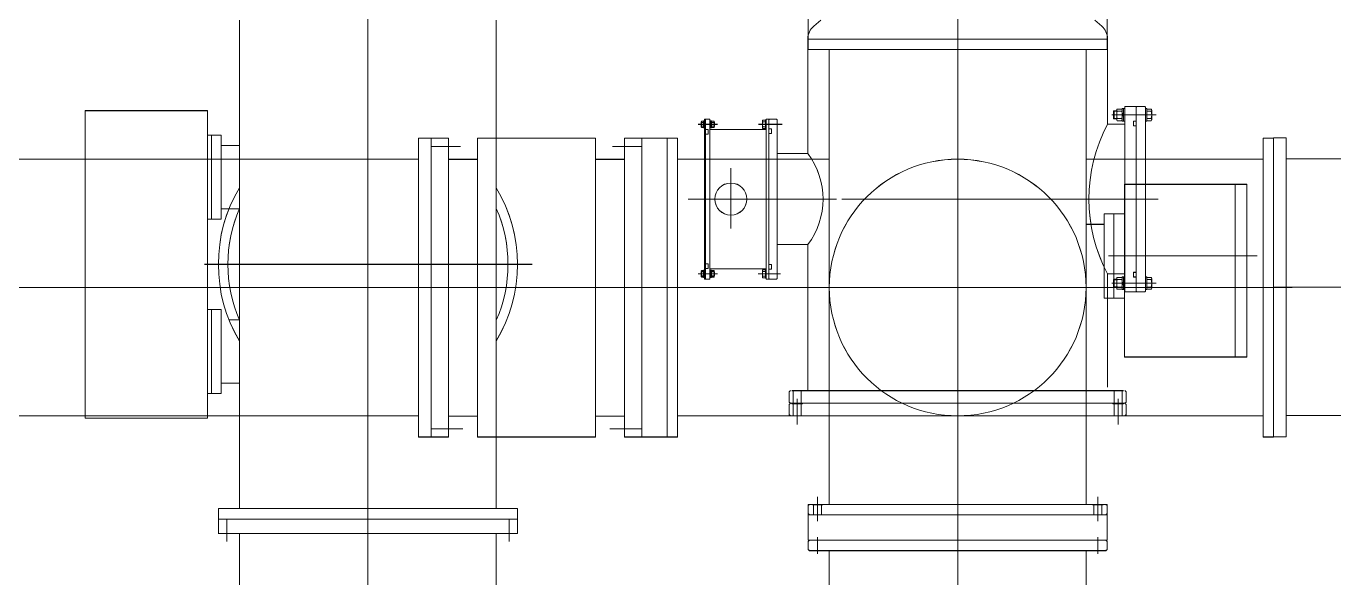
# Model space of a CAD drawing. Header units: millimetres. Extents: x 89978 to 501025, y -351975 to 835730.
# Drawn here: x 321441 to 324545, y -295621 to -294310 of the extents above; entities that cross this region are included whole.
import ezdxf

# ---------------------------------------------------------------- set-up
doc = ezdxf.new("R2010")
doc.units = ezdxf.units.MM
doc.header["$LTSCALE"] = 150
doc.linetypes.add('X-1F-PLAN$0$CENTER', pattern=[2, 1.25, -0.25, 0.25, -0.25])
doc.layers.add('------00 Switch Gear_GIS', color=3, linetype='Continuous')
doc.layers.add('X-1F-PLAN$0$Cen', color=1, linetype='X-1F-PLAN$0$CENTER', plot=False)

# ---------------------------------------------------------------- blocks, each defined once
blk = doc.blocks.new('X-1F-PLAN$0$GIS(2)')
at = {"layer": '------00 Switch Gear_GIS', "linetype": 'Continuous', "lineweight": 13}
for p, q in [((11878.3, 484.1), (11878.3, 5774.9)), ((10478.3, 5770.6), (10478.3, 275.2)), ((11523.3, 3873.6), (11523.3, 3758.6)), ((12233.3, 3873.6), (12233.3, 3758.6)), ((10173.5, 2668.6), (10173.5, 3828.6)), ((10783.1, 2668.6), (10783.1, 3828.6)), ((11522.7, 3786.3), (11522.7, 3772.6)), ((11522.7, 3511.7), (11522.7, 3772.6)), ((11523.3, 3783.6), (12233.3, 3783.6)), ((11523.3, 3758.6), (12233.3, 3758.6)), ((11573.5, 2678.6), (11573.5, 3758.6)), ((12183.1, 2678.6), (12183.1, 3758.6)), ((12233.9, 3786.3), (12233.9, 3772.6)), ((12233.9, 3581.8), (12233.9, 3772.6)), ((9807.3, 2883.6), (9807.3, 3613.6)), ((10097.3, 3613.6), (9807.3, 3613.6)), ((10097.3, 2883.6), (10097.3, 3613.6)), ((12243.8, 3603.6), (12349.4, 3603.6)), ((12248.4, 3612.1), (12249.4, 3613.1)), ((12248.4, 3612.1), (12248.4, 3595.1)), ((12255.8, 3612.1), (12248.4, 3612.1)), ((12255.8, 3613.1), (12249.4, 3613.1)), ((12249.4, 3613.1), (12249.4, 3594.1)), ((12255.8, 3614.5), (12255.8, 3591.8)), ((12257.1, 3612.4), (12267.6, 3612.4)), ((12257.2, 3617.4), (12267.5, 3617.4)), ((12268.8, 3614.5), (12268.8, 3591.8)), ((12268.9, 3618.6), (12268.9, 3588.6)), ((12268.9, 3618.6), (12274.9, 3618.6)), ((12271.9, 3604.4), (12268.9, 3607.4)), ((12271.9, 3600.9), (12268.9, 3603.9)), ((12271.9, 3618.6), (12271.9, 3588.6)), ((12274.9, 3183.6), (12274.9, 3623.6)), ((12301.9, 3623.6), (12274.9, 3623.6)), ((12301.9, 3183.6), (12301.9, 3623.6)), ((12301.9, 3622), (12303.5, 3623.6)), ((12303.5, 3623.6), (12322.3, 3623.6)), ((12322.3, 3623.6), (12323.9, 3622)), ((12323.9, 3185.2), (12323.9, 3622)), ((12323.9, 3618.6), (12326.9, 3618.6)), ((12326.9, 3618.6), (12326.9, 3588.6)), ((12326.9, 3617.4), (12337.6, 3617.4)), ((12326.9, 3612.4), (12337.7, 3612.4)), ((12338.9, 3614.5), (12338.9, 3591.8)), ((11262.1, 3581.1), (11308, 3581.1)), ((11269.7, 3586.6), (11269.7, 3575.5)), ((11270.4, 3585.6), (11275.2, 3585.6)), ((11270.4, 3576.6), (11275.2, 3576.6)), ((11270.5, 3588.6), (11275.2, 3588.6)), ((11270.5, 3573.6), (11275.2, 3573.6)), ((11275.2, 3589.6), (11275.2, 3572.6)), ((11275.2, 3589.6), (11277.2, 3589.6)), ((11275.2, 3572.6), (11277.2, 3572.6)), ((11277.2, 3213.6), (11277.2, 3593.6)), ((11277.2, 3593.6), (11289.7, 3593.6)), ((11279.7, 3213.6), (11279.7, 3593.6)), ((11289.7, 3213.6), (11289.7, 3593.6)), ((11293.6, 3589.6), (11289.7, 3589.6)), ((11293.6, 3572.6), (11289.7, 3572.6)), ((11291.6, 3589.6), (11291.6, 3572.6)), ((11293.6, 3581.2), (11291.6, 3583.2)), ((11293.6, 3580.1), (11291.6, 3582.1)), ((11293.6, 3589.6), (11293.6, 3572.6)), ((11294.2, 3576.6), (11299.4, 3576.6)), ((11294.3, 3588.6), (11299.3, 3588.6)), ((11294.3, 3585.6), (11299.4, 3585.6)), ((11294.3, 3573.6), (11299.3, 3573.6)), ((11300.1, 3586.6), (11300.1, 3575.5)), ((11300.1, 3586.1), (11301.1, 3586.1)), ((11300.1, 3585.1), (11301.1, 3585.1)), ((11300.1, 3576.1), (11301.1, 3576.1)), ((11300.4, 3577.1), (11301.1, 3577.1)), ((11301.1, 3586.1), (11301.1, 3576.1)), ((11461.4, 3581.1), (11405.5, 3581.1)), ((11415, 3573.1), (11415, 3588.4)), ((11422, 3590.9), (11415.7, 3590.9)), ((11422, 3571.3), (11415.7, 3571.3)), ((11422, 3586.9), (11416.1, 3586.9)), ((11422, 3575.3), (11416.1, 3575.3)), ((11422, 3570.6), (11422, 3591.6)), ((11423.7, 3591.6), (11422, 3591.6)), ((11423.7, 3570.6), (11422, 3570.6)), ((11423.7, 3593.6), (11423.7, 3213.6)), ((11429.7, 3593.6), (11423.7, 3593.6)), ((11431.3, 3593.6), (11429.7, 3592)), ((11429.7, 3593.6), (11429.7, 3213.6)), ((11436.3, 3570.1), (11429.7, 3570.1)), ((11448.1, 3593.6), (11431.3, 3593.6)), ((11436.3, 3570.1), (11436.3, 3559.1)), ((11448.1, 3593.6), (11449.7, 3592)), ((11449.7, 3592), (11449.7, 3215.2)), ((12274.9, 3581.4), (12233.9, 3581.4)), ((12255.8, 3595.1), (12248.4, 3595.1)), ((12248.4, 3595.1), (12249.4, 3594.1)), ((12255.8, 3594.1), (12249.4, 3594.1)), ((12257.1, 3594.7), (12267.6, 3594.7)), ((12257.2, 3589.7), (12267.5, 3589.7)), ((12268.9, 3588.6), (12274.9, 3588.6)), ((12301.9, 3588.6), (12295.3, 3588.6)), ((12295.3, 3588.6), (12295.3, 3577.6)), ((12301.9, 3577.6), (12295.3, 3577.6)), ((12323.9, 3588.6), (12326.9, 3588.6)), ((12326.9, 3594.7), (12337.7, 3594.7)), ((12326.9, 3589.7), (12337.6, 3589.7)), ((10130.3, 3555.6), (10097.3, 3555.6)), ((10107.3, 3355.6), (10107.3, 3555.6)), ((10130.3, 3355.6), (10130.3, 3555.6)), ((10598.3, 3548.6), (10598.3, 2838.6)), ((10598.3, 3548.6), (10669.3, 3548.6)), ((10628.3, 3548.6), (10628.3, 2838.6)), ((10669.3, 2838.6), (10669.3, 3548.6)), ((10738.3, 3548.6), (10738.3, 2838.6)), ((10738.3, 3548.6), (11018.3, 3548.6)), ((11018.3, 3548.6), (11018.3, 2838.6)), ((11213.3, 3548.6), (11087.3, 3548.6)), ((11087.3, 2838.6), (11087.3, 3548.6)), ((11128.3, 2838.6), (11128.3, 3548.6)), ((11188.3, 2838.6), (11188.3, 3548.6)), ((11213.3, 2838.6), (11213.3, 3548.6)), ((11279.7, 3568.6), (11286.3, 3568.6)), ((11279.7, 3557.6), (11286.3, 3557.6)), ((11286.3, 3568.6), (11286.3, 3557.6)), ((11289.7, 3568.8), (11423.7, 3568.8)), ((11436.3, 3559.1), (11429.7, 3559.1)), ((12603.3, 2838.6), (12603.3, 3548.6)), ((12628.3, 3548.6), (12603.3, 3548.6)), ((12628.3, 3549.3), (12658.3, 3549.3)), ((12628.3, 2838.6), (12628.3, 3549.3)), ((12658.3, 3549.3), (12658.3, 2839.3)), ((10130.3, 3530.6), (10173.6, 3530.6)), ((10697.8, 3528.2), (10628.3, 3528.2)), ((11058.8, 3528.2), (11128.3, 3528.2)), ((11522.7, 3511.7), (11449.7, 3511.7)), ((7658.3, 3498.6), (10598.3, 3498.6)), ((10737.3, 3498), (10669.3, 3498)), ((11019.3, 3498), (11087.3, 3498)), ((11213.3, 3498.4), (11573.5, 3498.4)), ((11339.7, 3477.1), (11339.7, 3333.4)), ((12603.3, 3498.4), (12183.1, 3498.4)), ((12658.3, 3499.3), (13098.3, 3499.3)), ((12564.6, 3438.6), (12274.3, 3438.6)), ((12274.3, 3028.6), (12274.3, 3438.6)), ((12537.3, 3028.6), (12537.3, 3438.6)), ((12564.6, 3028.6), (12564.6, 3438.6)), ((11590.4, 3403.6), (11239, 3403.6)), ((12354.1, 3403.6), (11603.3, 3403.6)), ((10130.3, 3355.6), (10097.3, 3355.6)), ((10130.3, 3380.6), (10173.6, 3380.6)), ((12226.3, 3368.6), (12274.3, 3368.6)), ((12226.3, 3368.6), (12226.3, 3168.6)), ((12249.3, 3168.6), (12249.3, 3368.6)), ((12183.1, 3343.6), (12226.3, 3343.6)), ((11522.7, 3295.4), (11449.7, 3295.4)), ((11522.7, 2948.6), (11522.7, 3295.4)), ((12588.8, 3268.6), (12236.3, 3268.6)), ((10868.4, 3248.6), (10090.2, 3248.6)), ((11269.7, 3220.5), (11269.7, 3231.6)), ((11270.4, 3230.6), (11275.2, 3230.6)), ((11270.5, 3233.6), (11275.2, 3233.6)), ((11275.2, 3217.6), (11275.2, 3234.6)), ((11275.2, 3234.6), (11277.2, 3234.6)), ((11279.7, 3249.6), (11286.3, 3249.6)), ((11279.7, 3238.6), (11286.3, 3238.6)), ((11286.3, 3238.6), (11286.3, 3249.6)), ((11289.7, 3238.3), (11423.7, 3238.3)), ((11293.6, 3234.6), (11289.7, 3234.6)), ((11291.6, 3217.6), (11291.6, 3234.6)), ((11293.6, 3217.6), (11293.6, 3234.6)), ((11294.2, 3230.6), (11299.4, 3230.6)), ((11294.3, 3233.6), (11299.3, 3233.6)), ((11300.1, 3220.5), (11300.1, 3231.6)), ((11300.1, 3231.1), (11301.1, 3231.1)), ((11300.4, 3230.1), (11301.1, 3230.1)), ((11301.1, 3221.1), (11301.1, 3231.1)), ((11414.7, 3218.1), (11414.7, 3233.4)), ((11421.7, 3235.9), (11415.5, 3235.9)), ((11421.7, 3231.9), (11415.9, 3231.9)), ((11421.7, 3215.6), (11421.7, 3236.6)), ((11423.7, 3236.6), (11421.7, 3236.6)), ((11436.3, 3248.1), (11429.7, 3248.1)), ((11436.3, 3237.1), (11429.7, 3237.1)), ((11436.3, 3237.1), (11436.3, 3248.1)), ((12301.9, 3229.6), (12295.3, 3229.6)), ((12295.3, 3218.6), (12295.3, 3229.6)), ((11262.1, 3226.1), (11308, 3226.1)), ((11270.4, 3221.6), (11275.2, 3221.6)), ((11270.5, 3218.6), (11275.2, 3218.6)), ((11275.2, 3217.6), (11277.2, 3217.6)), ((11277.2, 3213.6), (11289.7, 3213.6)), ((11293.6, 3217.6), (11289.7, 3217.6)), ((11293.6, 3227), (11291.6, 3225)), ((11293.6, 3225.9), (11291.6, 3223.9)), ((11294.3, 3221.6), (11299.4, 3221.6)), ((11294.3, 3218.6), (11299.3, 3218.6)), ((11300.1, 3222.1), (11301.1, 3222.1)), ((11300.1, 3221.1), (11301.1, 3221.1)), ((11457.9, 3226.1), (11404.3, 3226.1)), ((11421.7, 3216.3), (11415.5, 3216.3)), ((11421.7, 3220.3), (11415.8, 3220.3)), ((11423.7, 3215.6), (11421.7, 3215.6)), ((11429.7, 3213.6), (11423.7, 3213.6)), ((11431.3, 3213.6), (11429.7, 3215.2)), ((11448.1, 3213.6), (11431.3, 3213.6)), ((11448.1, 3213.6), (11449.7, 3215.2)), ((12274.9, 3225.8), (12233.9, 3225.8)), ((12233.9, 2956.6), (12233.9, 3225.4)), ((12243.8, 3203.6), (12349.4, 3203.6)), ((12248.4, 3212.1), (12249.4, 3213.1)), ((12248.4, 3195.1), (12248.4, 3212.1)), ((12255.8, 3212.1), (12248.4, 3212.1)), ((12255.8, 3213.1), (12249.4, 3213.1)), ((12249.4, 3194.1), (12249.4, 3213.1)), ((12255.8, 3192.6), (12255.8, 3215.3)), ((12257.1, 3212.4), (12267.6, 3212.4)), ((12257.2, 3217.4), (12267.5, 3217.4)), ((12268.8, 3192.6), (12268.8, 3215.3)), ((12268.9, 3188.6), (12268.9, 3218.6)), ((12268.9, 3218.6), (12274.9, 3218.6)), ((12271.9, 3206.3), (12268.9, 3203.3)), ((12271.9, 3202.8), (12268.9, 3199.8)), ((12271.9, 3188.6), (12271.9, 3218.6)), ((12301.9, 3218.6), (12295.3, 3218.6)), ((12323.9, 3218.6), (12326.9, 3218.6)), ((12326.9, 3188.6), (12326.9, 3218.6)), ((12326.9, 3217.4), (12337.6, 3217.4)), ((12326.9, 3212.4), (12337.7, 3212.4)), ((12338.9, 3192.6), (12338.9, 3215.3)), ((2297.3, 3193.6), (12672.5, 3193.6)), ((12183.1, 3193.6), (12226.3, 3193.6)), ((12226.3, 3168.6), (12274.3, 3168.6)), ((12255.8, 3195.1), (12248.4, 3195.1)), ((12248.4, 3195.1), (12249.4, 3194.1)), ((12255.8, 3194.1), (12249.4, 3194.1)), ((12257.1, 3194.7), (12267.6, 3194.7)), ((12257.2, 3189.7), (12267.5, 3189.7)), ((12268.9, 3188.6), (12274.9, 3188.6)), ((12301.9, 3183.6), (12274.9, 3183.6)), ((12301.9, 3185.2), (12303.5, 3183.6)), ((12303.5, 3183.6), (12322.3, 3183.6)), ((12322.3, 3183.6), (12323.9, 3185.2)), ((12323.9, 3188.6), (12326.9, 3188.6)), ((12326.9, 3194.7), (12337.7, 3194.7)), ((12326.9, 3189.7), (12337.6, 3189.7)), ((13128.3, 3194.3), (12628.3, 3194.3)), ((10130.3, 3141.6), (10097.3, 3141.6)), ((10107.3, 2941.6), (10107.3, 3141.6)), ((10130.3, 2941.6), (10130.3, 3141.6)), ((10148.8, 3116.6), (10173.6, 3116.6)), ((12564.6, 3028.6), (12274.3, 3028.6)), ((10173.6, 2966.6), (10130.3, 2966.6)), ((10130.3, 2941.6), (10097.3, 2941.6)), ((11478.3, 2915.6), (11481.3, 2918.6)), ((11481.3, 2918.6), (12275.3, 2918.6)), ((11484.7, 2948.6), (12272, 2948.6)), ((11484.8, 2917.6), (11484.8, 2918.6)), ((11497.3, 2868.4), (11497.3, 2928.8)), ((11509.8, 2917.6), (11509.8, 2918.6)), ((12246.8, 2917.6), (12246.8, 2918.6)), ((12259.3, 2868.4), (12259.3, 2928.8)), ((12271.8, 2917.6), (12271.8, 2918.6)), ((12278.3, 2915.6), (12275.3, 2918.6)), ((7658.3, 2888.6), (10598.3, 2888.6)), ((10669.3, 2888.4), (10737.3, 2888.4)), ((11087.3, 2888.4), (11019.3, 2888.4)), ((11213.3, 2888.8), (11573.5, 2888.8)), ((11478.3, 2891.6), (11478.3, 2915.6)), ((11478.3, 2891.6), (11481.3, 2888.6)), ((11481.3, 2888.6), (12275.3, 2888.6)), ((11484.8, 2917.6), (11509.8, 2917.6)), ((11487.6, 2888.6), (11487.6, 2917.6)), ((11507.1, 2888.6), (11507.1, 2917.6)), ((11573.5, 2678.6), (11573.5, 2888.6)), ((12603.3, 2888.8), (12183.1, 2888.8)), ((12271.8, 2917.6), (12246.8, 2917.6)), ((12249.6, 2888.6), (12249.6, 2917.6)), ((12269.1, 2888.6), (12269.1, 2917.6)), ((12278.3, 2891.6), (12275.3, 2888.6)), ((12278.3, 2891.6), (12278.3, 2915.6)), ((12658.3, 2889.3), (13098.3, 2889.3)), ((10097.3, 2883.6), (9807.3, 2883.6)), ((10703.9, 2858.2), (10628.3, 2858.2)), ((11052.8, 2858.2), (11128.3, 2858.2)), ((10598.3, 2838.6), (10669.3, 2838.6)), ((10738.3, 2838.6), (11018.3, 2838.6)), ((11213.3, 2838.6), (11087.3, 2838.6)), ((12628.3, 2838.6), (12603.3, 2838.6)), ((12628.3, 2839.3), (12658.3, 2839.3)), ((11523.3, 2593.6), (11523.3, 2678.6)), ((11523.3, 2678.6), (12233.3, 2678.6)), ((11523.3, 2675.6), (11526.3, 2678.6)), ((11533.3, 2677.6), (11533.3, 2678.6)), ((11533.3, 2677.6), (11558.3, 2677.6)), ((11536.3, 2677.6), (11536.3, 2653.6)), ((11545.8, 2638.6), (11545.8, 2696.2)), ((11555.3, 2677.6), (11555.3, 2653.6)), ((11558.3, 2677.6), (11558.3, 2678.6)), ((12198.3, 2677.6), (12198.3, 2678.6)), ((12223.3, 2677.6), (12198.3, 2677.6)), ((12201.3, 2677.6), (12201.3, 2653.6)), ((12210.8, 2638.6), (12210.8, 2696.2)), ((12220.3, 2677.6), (12220.3, 2653.6)), ((12223.3, 2677.6), (12223.3, 2678.6)), ((12233.3, 2675.6), (12230.3, 2678.6)), ((12233.3, 2678.6), (12233.3, 2593.6)), ((10123.3, 2643.6), (10123.3, 2668.6)), ((10123.3, 2668.6), (10833.3, 2668.6)), ((10833.3, 2643.6), (10123.3, 2643.6)), ((10123.3, 2609.6), (10123.3, 2643.6)), ((10143.3, 2643.6), (10143.3, 2590.4)), ((10365.2, 2643.6), (10193.9, 2643.6)), ((10813.3, 2643.6), (10813.3, 2590.4)), ((10833.3, 2609.6), (10833.3, 2668.6)), ((11526.3, 2653.6), (11523.3, 2656.6)), ((11523.3, 2653.6), (12233.3, 2653.6)), ((12230.3, 2653.6), (12233.3, 2656.6)), ((10833, 2609.6), (10123, 2609.6)), ((10173.2, 1637.6), (10173.2, 2609.6)), ((10782.8, 1637.6), (10782.8, 2609.6)), ((11523.3, 2590.6), (11526.3, 2593.6)), ((11523.3, 2593.6), (12233.3, 2593.6)), ((11523.3, 2571.6), (11523.3, 2590.6)), ((11545.8, 2600.8), (11545.8, 2560.9)), ((12210.8, 2600.8), (12210.8, 2560.9)), ((12233.3, 2590.6), (12230.3, 2593.6)), ((12233.3, 2571.6), (12233.3, 2590.6)), ((11523.3, 2571.6), (11526.3, 2568.6)), ((11526.3, 2568.6), (12230.3, 2568.6)), ((11573.5, 2568.6), (11573.5, 2358.3)), ((12183.1, 2568.6), (12183.1, 2358.3)), ((12233.3, 2571.6), (12230.3, 2568.6))]:
    blk.add_line(p, q, dxfattribs=at)
for centre, radius in [((11878.3, 3193.6), 304.8), ((11339.7, 3403.6), 38)]:
    blk.add_circle(centre, radius, dxfattribs=at)
for centre, radius, start, end in [((11561.7, 3784.6), 39, 130.2814, 180), ((12258.8, 3614.9), 3, 123.3494, 236.2359), ((12285.8, 3603.6), 30, 162.8425, 197.1555), ((11271.7, 3587), 2, 127.2502, 229.3954), ((11284.7, 3581), 15, 162.3741, 197.2895), ((11271.7, 3575.2), 2, 131.1371, 232.7498), ((11308.5, 3581), 15, 162.3741, 197.2895), ((11295.6, 3587), 2, 127.2502, 224.7488), ((11295.6, 3575.2), 2, 135.2512, 232.7498), ((11417.4, 3573.1), 2.5, 121.0853, 228.039), ((12265.9, 3592.2), 3, 303.3842, 56.2703), ((12335.9, 3592.2), 3, 303.3842, 56.2703), ((11376.9, 3403.6), 181.7, 323.4765, 36.5235), ((11298.1, 3232), 2, 315.2512, 52.7498), ((11285.1, 3226.1), 15, 342.3741, 17.2895), ((11298.1, 3220.2), 2, 307.2502, 44.7488), ((11417.1, 3218.1), 2.5, 121.0853, 228.039), ((12258.8, 3214.9), 3, 123.4189, 236.2703), ((12238.9, 3203.6), 30, 342.8425, 17.1575), ((12309, 3203.6), 30, 342.8425, 17.1575), ((12265.9, 3192.2), 3, 303.3842, 56.2703), ((12335.9, 3192.2), 3, 303.3842, 56.2703)]:
    blk.add_arc(centre, radius, start, end, dxfattribs=at)
at = {"layer": '------00 Switch Gear_GIS', "linetype": 'Continuous', "lineweight": 13, "extrusion": (0, 0, -1)}
for centre, radius, start, end in [((-12194.9, 3784.6), 39, 130.2814, 180), ((-12265.9, 3614.9), 3, 123.3842, 236.2703), ((-12238.9, 3603.6), 30, 162.8425, 197.1575), ((-12335.9, 3614.9), 3, 123.3842, 236.2703), ((-12309, 3603.6), 30, 162.8425, 197.1575), ((-11298.1, 3587), 2, 127.2502, 224.7488), ((-11298.1, 3575.2), 2, 135.2512, 232.7498), ((-11285.1, 3581), 15, 162.3741, 197.2895), ((-11430, 3581.1), 15, 337.2528, 22.7472), ((-11417.4, 3589), 2.5, 301.0853, 48.039), ((-12572.3, 3403.6), 382.4, 332.2931, 27.7069), ((-12258.8, 3592.2), 3, 303.4189, 56.2703), ((-10478.3, 3248.6), 355, 329.1588, 30.8412), ((-10478.3, 3248.6), 355, 149.1588, 210.8412), ((-10478.3, 3248.6), 332.5, 336.4471, 23.5529), ((-10478.3, 3248.6), 332.5, 156.4471, 203.5529), ((-11284.7, 3226.1), 15, 342.3741, 17.2895), ((-11271.7, 3232), 2, 315.2108, 52.7498), ((-11308.5, 3226.1), 15, 342.3741, 17.2895), ((-11295.6, 3232), 2, 315.2512, 52.7498), ((-11429.7, 3226.1), 15, 337.2528, 22.7472), ((-11417.1, 3234), 2.5, 301.0853, 48.039), ((-11271.7, 3220.2), 2, 307.2502, 49.3954), ((-11295.6, 3220.2), 2, 307.2502, 44.7488), ((-12285.8, 3203.6), 30, 342.8425, 17.1555), ((-12265.9, 3214.9), 3, 123.3842, 236.2703), ((-12335.9, 3214.9), 3, 123.3842, 236.2703), ((-12258.8, 3192.2), 3, 303.3494, 56.2359)]:
    blk.add_arc(centre, radius, start, end, dxfattribs=at)
at = {"layer": 'X-1F-PLAN$0$Cen', "color": 7, "linetype": 'Continuous', "lineweight": 13}
for p, q in [((11481.3, 2948.6), (11478.3, 2945.6)), ((11478.3, 2921.6), (11478.3, 2945.6)), ((11478.3, 2921.6), (11481.3, 2918.6)), ((11487.8, 2918.6), (11487.8, 2948.6)), ((11506.8, 2918.6), (11506.8, 2948.6)), ((12249.8, 2918.6), (12249.8, 2948.6)), ((12268.8, 2918.6), (12268.8, 2948.6)), ((12275.3, 2948.6), (12278.3, 2945.6)), ((12278.3, 2921.6), (12275.3, 2918.6)), ((12278.3, 2921.6), (12278.3, 2945.6))]:
    blk.add_line(p, q, dxfattribs=at)

msp = doc.modelspace()

# ---------------------------------------------------------------- linework, layer by layer
at = {"layer": '------00 Switch Gear_GIS', "linetype": 'Continuous', "lineweight": 13}
for p, q in [((322252, -292354), (322252, -297849.4)), ((323652, -297640.5), (323652, -292349.7)), ((323297, -294251.1), (323297, -294366.1)), ((324007, -294251.1), (324007, -294366.1)), ((321947.2, -295456.1), (321947.2, -294296.1)), ((322556.8, -295456.1), (322556.8, -294296.1)), ((323326.8, -294296.2), (323310.2, -294310.3)), ((323977.2, -294296.2), (323993.8, -294310.3)), ((323296.4, -294338.4), (323296.4, -294352)), ((323296.4, -294612.9), (323296.4, -294352)), ((323297, -294341.1), (324007, -294341.1)), ((324007.6, -294338.4), (324007.6, -294352)), ((324007.6, -294542.9), (324007.6, -294352)), ((323297, -294366.1), (324007, -294366.1)), ((323347.2, -295446.1), (323347.2, -294366.1)), ((323956.8, -295446.1), (323956.8, -294366.1)), ((321581, -295241.1), (321581, -294511.1)), ((321871, -294511.1), (321581, -294511.1)), ((321871, -295241.1), (321871, -294511.1)), ((324022, -294512.6), (324023, -294511.6)), ((324022, -294512.6), (324022, -294529.6)), ((324029.5, -294512.6), (324022, -294512.6)), ((324029.5, -294511.6), (324023, -294511.6)), ((324023, -294511.6), (324023, -294530.6)), ((324029.5, -294510.1), (324029.5, -294532.8)), ((324030.8, -294507.2), (324041.2, -294507.2)), ((324030.8, -294512.2), (324041.3, -294512.2)), ((324042.5, -294510.1), (324042.5, -294532.8)), ((324042.6, -294506.1), (324042.6, -294536.1)), ((324042.6, -294506.1), (324048.6, -294506.1)), ((324045.6, -294506.1), (324045.6, -294536.1)), ((324048.6, -294941.1), (324048.6, -294501.1)), ((324075.6, -294501.1), (324048.6, -294501.1)), ((324075.6, -294941.1), (324075.6, -294501.1)), ((324075.6, -294502.7), (324077.2, -294501.1)), ((324077.2, -294501.1), (324096, -294501.1)), ((324096, -294501.1), (324097.6, -294502.7)), ((324097.6, -294939.5), (324097.6, -294502.7)), ((324097.6, -294506.1), (324100.6, -294506.1)), ((324100.6, -294506.1), (324100.6, -294536.1)), ((324100.6, -294507.2), (324111.3, -294507.2)), ((324100.6, -294512.2), (324111.3, -294512.2)), ((324112.6, -294510.1), (324112.6, -294532.8)), ((323035.8, -294543.6), (323081.6, -294543.6)), ((323043.4, -294538), (323043.4, -294549.2)), ((323044.1, -294539.1), (323048.9, -294539.1)), ((323044.2, -294536.1), (323048.9, -294536.1)), ((323048.9, -294535.1), (323048.9, -294552.1)), ((323048.9, -294535.1), (323050.9, -294535.1)), ((323050.9, -294911.1), (323050.9, -294531.1)), ((323050.9, -294531.1), (323063.4, -294531.1)), ((323053.4, -294911.1), (323053.4, -294531.1)), ((323063.4, -294911.1), (323063.4, -294531.1)), ((323067.3, -294535.1), (323063.4, -294535.1)), ((323065.3, -294535.1), (323065.3, -294552.1)), ((323067.3, -294543.4), (323065.3, -294541.4)), ((323067.3, -294544.5), (323065.3, -294542.5)), ((323067.3, -294535.1), (323067.3, -294552.1)), ((323067.9, -294539.1), (323073.1, -294539.1)), ((323068, -294536.1), (323073, -294536.1)), ((323073.8, -294538), (323073.8, -294549.2)), ((323073.8, -294538.6), (323074.8, -294538.6)), ((323073.8, -294539.6), (323074.8, -294539.6)), ((323074, -294547.6), (323074.8, -294547.6)), ((323074.8, -294538.6), (323074.8, -294548.6)), ((323235.1, -294543.6), (323179.1, -294543.6)), ((323188.7, -294551.6), (323188.7, -294536.3)), ((323195.7, -294533.8), (323189.4, -294533.8)), ((323195.7, -294537.8), (323189.8, -294537.8)), ((323195.7, -294554.1), (323195.7, -294533.1)), ((323197.4, -294533.1), (323195.7, -294533.1)), ((323197.4, -294531.1), (323197.4, -294911.1)), ((323203.4, -294531.1), (323197.4, -294531.1)), ((323205, -294531.1), (323203.4, -294532.7)), ((323203.4, -294531.1), (323203.4, -294911.1)), ((323221.8, -294531.1), (323205, -294531.1)), ((323221.8, -294531.1), (323223.4, -294532.7)), ((323223.4, -294532.7), (323223.4, -294909.5)), ((324048.6, -294543.3), (324007.6, -294543.3)), ((324017.5, -294521.1), (324123.1, -294521.1)), ((324029.5, -294529.6), (324022, -294529.6)), ((324022, -294529.6), (324023, -294530.6)), ((324029.5, -294530.6), (324023, -294530.6)), ((324030.8, -294529.9), (324041.3, -294529.9)), ((324030.8, -294534.9), (324041.2, -294534.9)), ((324045.6, -294520.3), (324042.6, -294517.3)), ((324045.6, -294523.8), (324042.6, -294520.8)), ((324042.6, -294536.1), (324048.6, -294536.1)), ((324075.6, -294536.1), (324069, -294536.1)), ((324069, -294536.1), (324069, -294547.1)), ((324075.6, -294547.1), (324069, -294547.1)), ((324097.6, -294536.1), (324100.6, -294536.1)), ((324100.6, -294529.9), (324111.3, -294529.9)), ((324100.6, -294534.9), (324111.3, -294534.9)), ((321904, -294569.1), (321871, -294569.1)), ((321881, -294769.1), (321881, -294569.1)), ((321904, -294769.1), (321904, -294569.1)), ((322372, -294576.1), (322372, -295286.1)), ((322372, -294576.1), (322443, -294576.1)), ((322402, -294576.1), (322402, -295286.1)), ((322443, -295286.1), (322443, -294576.1)), ((322512, -294576.1), (322512, -295286.1)), ((322512, -294576.1), (322792, -294576.1)), ((322792, -294576.1), (322792, -295286.1)), ((322987, -294576.1), (322861, -294576.1)), ((322861, -295286.1), (322861, -294576.1)), ((322902, -295286.1), (322902, -294576.1)), ((322962, -295286.1), (322962, -294576.1)), ((322987, -295286.1), (322987, -294576.1)), ((323044, -294548.1), (323048.9, -294548.1)), ((323044.2, -294551.1), (323048.9, -294551.1)), ((323048.9, -294552.1), (323050.9, -294552.1)), ((323053.4, -294556.1), (323060, -294556.1)), ((323053.4, -294567.1), (323060, -294567.1)), ((323060, -294556.1), (323060, -294567.1)), ((323067.3, -294552.1), (323063.4, -294552.1)), ((323063.4, -294555.8), (323197.4, -294555.8)), ((323067.9, -294548.1), (323073.1, -294548.1)), ((323068, -294551.1), (323073, -294551.1)), ((323073.8, -294548.6), (323074.8, -294548.6)), ((323195.7, -294553.4), (323189.4, -294553.4)), ((323195.7, -294549.4), (323189.8, -294549.4)), ((323197.4, -294554.1), (323195.7, -294554.1)), ((323210, -294554.6), (323203.4, -294554.6)), ((323210, -294565.6), (323203.4, -294565.6)), ((323210, -294554.6), (323210, -294565.6)), ((324377, -295286.1), (324377, -294576.1)), ((324402, -294576.1), (324377, -294576.1)), ((324402, -294575.3), (324432, -294575.3)), ((324402, -295286.1), (324402, -294575.3)), ((324432, -294575.3), (324432, -295285.3)), ((321904, -294594.1), (321947.2, -294594.1)), ((322471.5, -294596.5), (322402, -294596.5)), ((322832.5, -294596.5), (322902, -294596.5)), ((319432, -294626.1), (322372, -294626.1)), ((322511, -294626.7), (322443, -294626.7)), ((322793, -294626.7), (322861, -294626.7)), ((322987, -294626.3), (323347.2, -294626.3)), ((323296.4, -294612.9), (323223.4, -294612.9)), ((324377, -294626.3), (323956.8, -294626.3)), ((324432, -294625.3), (324872, -294625.3)), ((323113.4, -294647.6), (323113.4, -294791.3)), ((324338.3, -294686.1), (324048, -294686.1)), ((324048, -295096.1), (324048, -294686.1)), ((324311, -295096.1), (324311, -294686.1)), ((324338.3, -295096.1), (324338.3, -294686.1)), ((323364, -294721.1), (323012.6, -294721.1)), ((324127.8, -294721.1), (323377, -294721.1)), ((321904, -294744.1), (321947.2, -294744.1)), ((324000, -294756.1), (324048, -294756.1)), ((324000, -294756.1), (324000, -294956.1)), ((324023, -294956.1), (324023, -294756.1)), ((321904, -294769.1), (321871, -294769.1)), ((323956.8, -294781.1), (324000, -294781.1)), ((323296.4, -294829.2), (323223.4, -294829.2)), ((323296.4, -295176.1), (323296.4, -294829.2)), ((324362.5, -294856.1), (324009.9, -294856.1)), ((322642.1, -294876.1), (321863.9, -294876.1)), ((323053.4, -294875.1), (323060, -294875.1)), ((323053.4, -294886.1), (323060, -294886.1)), ((323060, -294886.1), (323060, -294875.1)), ((323063.4, -294886.3), (323197.4, -294886.3)), ((323195.4, -294888.8), (323189.2, -294888.8)), ((323195.4, -294909.1), (323195.4, -294888.1)), ((323197.4, -294888.1), (323195.4, -294888.1)), ((323210, -294876.6), (323203.4, -294876.6)), ((323210, -294887.6), (323203.4, -294887.6)), ((323210, -294887.6), (323210, -294876.6)), ((323035.8, -294898.6), (323081.6, -294898.6)), ((323043.4, -294904.2), (323043.4, -294893)), ((323044, -294894.1), (323048.9, -294894.1)), ((323044.1, -294903.1), (323048.9, -294903.1)), ((323044.2, -294891.1), (323048.9, -294891.1)), ((323044.2, -294906.1), (323048.9, -294906.1)), ((323048.9, -294907.1), (323048.9, -294890.1)), ((323048.9, -294890.1), (323050.9, -294890.1)), ((323048.9, -294907.1), (323050.9, -294907.1)), ((323050.9, -294911.1), (323063.4, -294911.1)), ((323067.3, -294890.1), (323063.4, -294890.1)), ((323067.3, -294907.1), (323063.4, -294907.1)), ((323065.3, -294907.1), (323065.3, -294890.1)), ((323067.3, -294897.6), (323065.3, -294899.6)), ((323067.3, -294898.8), (323065.3, -294900.8)), ((323067.3, -294907.1), (323067.3, -294890.1)), ((323067.9, -294894.1), (323073.1, -294894.1)), ((323067.9, -294903.1), (323073.1, -294903.1)), ((323068, -294891.1), (323073, -294891.1)), ((323068, -294906.1), (323073, -294906.1)), ((323073.8, -294904.2), (323073.8, -294893)), ((323073.8, -294893.6), (323074.8, -294893.6)), ((323073.8, -294902.6), (323074.8, -294902.6)), ((323073.8, -294903.6), (323074.8, -294903.6)), ((323074, -294894.6), (323074.8, -294894.6)), ((323074.8, -294903.6), (323074.8, -294893.6)), ((323231.6, -294898.6), (323178, -294898.6)), ((323188.4, -294906.6), (323188.4, -294891.3)), ((323195.4, -294908.4), (323189.2, -294908.4)), ((323195.4, -294892.8), (323189.5, -294892.8)), ((323195.4, -294904.4), (323189.5, -294904.4)), ((323197.4, -294909.1), (323195.4, -294909.1)), ((323203.4, -294911.1), (323197.4, -294911.1)), ((323205, -294911.1), (323203.4, -294909.5)), ((323221.8, -294911.1), (323205, -294911.1)), ((323221.8, -294911.1), (323223.4, -294909.5)), ((324048.6, -294898.9), (324007.6, -294898.9)), ((324007.6, -295168.1), (324007.6, -294899.3)), ((324022, -294912.6), (324023, -294911.6)), ((324022, -294929.6), (324022, -294912.6)), ((324029.5, -294912.6), (324022, -294912.6)), ((324029.5, -294911.6), (324023, -294911.6)), ((324023, -294930.6), (324023, -294911.6)), ((324029.5, -294932), (324029.5, -294909.3)), ((324030.8, -294907.2), (324041.2, -294907.2)), ((324030.8, -294912.2), (324041.3, -294912.2)), ((324042.5, -294932), (324042.5, -294909.3)), ((324042.6, -294936.1), (324042.6, -294906.1)), ((324042.6, -294906.1), (324048.6, -294906.1)), ((324045.6, -294918.4), (324042.6, -294921.4)), ((324045.6, -294936.1), (324045.6, -294906.1)), ((324075.6, -294895.1), (324069, -294895.1)), ((324069, -294906.1), (324069, -294895.1)), ((324075.6, -294906.1), (324069, -294906.1)), ((324097.6, -294906.1), (324100.6, -294906.1)), ((324100.6, -294936.1), (324100.6, -294906.1)), ((324100.6, -294907.2), (324111.3, -294907.2)), ((324100.6, -294912.2), (324111.3, -294912.2)), ((324112.6, -294932), (324112.6, -294909.3)), ((314071, -294931.1), (324446.2, -294931.1)), ((323956.8, -294931.1), (324000, -294931.1)), ((324017.5, -294921.1), (324123.1, -294921.1)), ((324029.5, -294929.6), (324022, -294929.6)), ((324022, -294929.6), (324023, -294930.6)), ((324029.5, -294930.6), (324023, -294930.6)), ((324030.8, -294929.9), (324041.3, -294929.9)), ((324030.8, -294934.9), (324041.2, -294934.9)), ((324045.6, -294921.9), (324042.6, -294924.9)), ((324042.6, -294936.1), (324048.6, -294936.1)), ((324075.6, -294941.1), (324048.6, -294941.1)), ((324075.6, -294939.5), (324077.2, -294941.1)), ((324077.2, -294941.1), (324096, -294941.1)), ((324096, -294941.1), (324097.6, -294939.5)), ((324097.6, -294936.1), (324100.6, -294936.1)), ((324100.6, -294929.9), (324111.3, -294929.9)), ((324100.6, -294934.9), (324111.3, -294934.9)), ((324902, -294930.3), (324402, -294930.3)), ((324000, -294956.1), (324048, -294956.1)), ((321904, -294983.1), (321871, -294983.1)), ((321881, -295183.1), (321881, -294983.1)), ((321904, -295183.1), (321904, -294983.1)), ((321922.5, -295008.1), (321947.2, -295008.1)), ((324338.3, -295096.1), (324048, -295096.1)), ((321947.2, -295158.1), (321904, -295158.1)), ((321904, -295183.1), (321871, -295183.1)), ((323258.4, -295176.1), (324045.6, -295176.1)), ((323271, -295256.3), (323271, -295195.8)), ((324033, -295256.3), (324033, -295195.8)), ((323252, -295209.1), (323255, -295206.1)), ((323252, -295233.1), (323252, -295209.1)), ((323255, -295206.1), (324049, -295206.1)), ((323258.5, -295207.1), (323258.5, -295206.1)), ((323258.5, -295207.1), (323283.5, -295207.1)), ((323261.3, -295236.1), (323261.3, -295207.1)), ((323280.8, -295236.1), (323280.8, -295207.1)), ((323283.5, -295207.1), (323283.5, -295206.1)), ((324020.5, -295207.1), (324020.5, -295206.1)), ((324045.5, -295207.1), (324020.5, -295207.1)), ((324023.2, -295236.1), (324023.2, -295207.1)), ((324042.7, -295236.1), (324042.7, -295207.1)), ((324045.5, -295207.1), (324045.5, -295206.1)), ((324052, -295209.1), (324049, -295206.1)), ((324052, -295233.1), (324052, -295209.1)), ((319432, -295236.1), (322372, -295236.1)), ((321871, -295241.1), (321581, -295241.1)), ((322443, -295236.3), (322511, -295236.3)), ((322861, -295236.3), (322793, -295236.3)), ((322987, -295235.9), (323347.2, -295235.9)), ((323252, -295233.1), (323255, -295236.1)), ((323255, -295236.1), (324049, -295236.1)), ((323347.2, -295446.1), (323347.2, -295236.1)), ((324377, -295235.9), (323956.8, -295235.9)), ((324052, -295233.1), (324049, -295236.1)), ((324432, -295235.3), (324872, -295235.3)), ((322372, -295286.1), (322443, -295286.1)), ((322477.6, -295266.5), (322402, -295266.5)), ((322512, -295286.1), (322792, -295286.1)), ((322826.4, -295266.5), (322902, -295266.5)), ((322987, -295286.1), (322861, -295286.1)), ((324402, -295286.1), (324377, -295286.1)), ((324402, -295285.3), (324432, -295285.3)), ((323297, -295531.1), (323297, -295446.1)), ((323297, -295446.1), (324007, -295446.1)), ((323297, -295449.1), (323300, -295446.1)), ((323307, -295447.1), (323307, -295446.1)), ((323307, -295447.1), (323332, -295447.1)), ((323310, -295447.1), (323310, -295471.1)), ((323319.5, -295486.1), (323319.5, -295428.4)), ((323329, -295447.1), (323329, -295471.1)), ((323332, -295447.1), (323332, -295446.1)), ((323972, -295447.1), (323972, -295446.1)), ((323997, -295447.1), (323972, -295447.1)), ((323975, -295447.1), (323975, -295471.1)), ((323984.5, -295486.1), (323984.5, -295428.4)), ((323994, -295447.1), (323994, -295471.1)), ((323997, -295447.1), (323997, -295446.1)), ((324007, -295449.1), (324004, -295446.1)), ((324007, -295446.1), (324007, -295531.1)), ((321897, -295481.1), (321897, -295456.1)), ((321897, -295456.1), (322607, -295456.1)), ((322607, -295515.1), (322607, -295456.1)), ((323300, -295471.1), (323297, -295468.1)), ((323297, -295471.1), (324007, -295471.1)), ((324004, -295471.1), (324007, -295468.1)), ((322607, -295481.1), (321897, -295481.1)), ((321897, -295515.1), (321897, -295481.1)), ((321917, -295481.1), (321917, -295534.3)), ((322138.9, -295481), (321967.6, -295481)), ((322587, -295481.1), (322587, -295534.3)), ((322606.7, -295515.1), (321896.7, -295515.1)), ((321946.9, -296487.1), (321946.9, -295515.1)), ((322556.5, -296487.1), (322556.5, -295515.1)), ((323297, -295534.1), (323300, -295531.1)), ((323297, -295531.1), (324007, -295531.1)), ((323297, -295553.1), (323297, -295534.1)), ((323319.5, -295523.8), (323319.5, -295563.8)), ((323984.5, -295523.8), (323984.5, -295563.8)), ((324007, -295534.1), (324004, -295531.1)), ((324007, -295553.1), (324007, -295534.1)), ((323297, -295553.1), (323300, -295556.1)), ((323300, -295556.1), (324004, -295556.1)), ((323347.2, -295556.1), (323347.2, -295766.4)), ((323956.8, -295556.1), (323956.8, -295766.4)), ((324007, -295553.1), (324004, -295556.1))]:
    msp.add_line(p, q, dxfattribs=at)
for centre, radius in [((323652, -294931.1), 304.8), ((323113.4, -294721.1), 38)]:
    msp.add_circle(centre, radius, dxfattribs=at)
for centre, radius, start, end in [((323335.4, -294340.1), 39, 130.2814, 180), ((324059.4, -294521.1), 30, 162.8425, 197.1555), ((324032.5, -294509.7), 3, 123.3494, 236.2359), ((323045.4, -294537.7), 2, 127.2502, 229.3954), ((323058.4, -294543.6), 15, 162.3741, 197.2895), ((323045.4, -294549.5), 2, 131.1371, 232.7498), ((323069.2, -294537.7), 2, 127.2502, 224.7488), ((323082.2, -294543.6), 15, 162.3741, 197.2895), ((324039.5, -294532.4), 3, 303.3842, 56.2703), ((324109.6, -294532.4), 3, 303.3842, 56.2703), ((323069.2, -294549.5), 2, 135.2512, 232.7498), ((323191.1, -294551.5), 2.5, 121.0853, 228.039), ((323150.6, -294721.1), 181.7, 323.4765, 36.5235), ((323071.8, -294892.7), 2, 315.2512, 52.7498), ((323071.8, -294904.5), 2, 307.2502, 44.7488), ((323058.8, -294898.5), 15, 342.3741, 17.2895), ((323190.8, -294906.5), 2.5, 121.0853, 228.039), ((324032.5, -294909.7), 3, 123.4189, 236.2703), ((324012.6, -294921.1), 30, 342.8425, 17.1575), ((324082.7, -294921.1), 30, 342.8425, 17.1575), ((324039.5, -294932.4), 3, 303.3842, 56.2703), ((324109.6, -294932.4), 3, 303.3842, 56.2703)]:
    msp.add_arc(centre, radius, start, end, dxfattribs=at)
at = {"layer": '------00 Switch Gear_GIS', "linetype": 'Continuous', "lineweight": 13, "extrusion": (0, 0, -1)}
for centre, radius, start, end in [((-323968.6, -294340.1), 39, 130.2814, 180), ((-324039.5, -294509.7), 3, 123.3842, 236.2703), ((-324012.6, -294521.1), 30, 162.8425, 197.1575), ((-324109.6, -294509.7), 3, 123.3842, 236.2703), ((-324082.7, -294521.1), 30, 162.8425, 197.1575), ((-323071.8, -294537.7), 2, 127.2502, 224.7488), ((-323058.8, -294543.6), 15, 162.3741, 197.2895), ((-323203.6, -294543.6), 15, 337.2528, 22.7472), ((-323191.1, -294535.6), 2.5, 301.0853, 48.039), ((-324346, -294721.1), 382.4, 332.2931, 27.7069), ((-324032.5, -294532.4), 3, 303.4189, 56.2703), ((-323071.8, -294549.5), 2, 135.2512, 232.7498), ((-322252, -294876.1), 355, 329.1588, 30.8412), ((-322252, -294876.1), 355, 149.1588, 210.8412), ((-322252, -294876.1), 332.5, 336.4471, 23.5529), ((-322252, -294876.1), 332.5, 156.4471, 203.5529), ((-323190.8, -294890.6), 2.5, 301.0853, 48.039), ((-323058.4, -294898.5), 15, 342.3741, 17.2895), ((-323045.4, -294892.7), 2, 315.2108, 52.7498), ((-323045.4, -294904.5), 2, 307.2502, 49.3954), ((-323082.2, -294898.5), 15, 342.3741, 17.2895), ((-323069.2, -294892.7), 2, 315.2512, 52.7498), ((-323069.2, -294904.5), 2, 307.2502, 44.7488), ((-323203.4, -294898.6), 15, 337.2528, 22.7472), ((-324059.4, -294921.1), 30, 342.8425, 17.1555), ((-324039.5, -294909.7), 3, 123.3842, 236.2703), ((-324109.6, -294909.7), 3, 123.3842, 236.2703), ((-324032.5, -294932.4), 3, 303.3494, 56.2359)]:
    msp.add_arc(centre, radius, start, end, dxfattribs=at)

# ---------------------------------------------------------------- block references
at = {"layer": '------00 Switch Gear_GIS', "color": 3}
msp.add_blockref('X-1F-PLAN$0$GIS(2)', (311773.7, -298124.6), dxfattribs=at)

doc.saveas('drawing.dxf')
